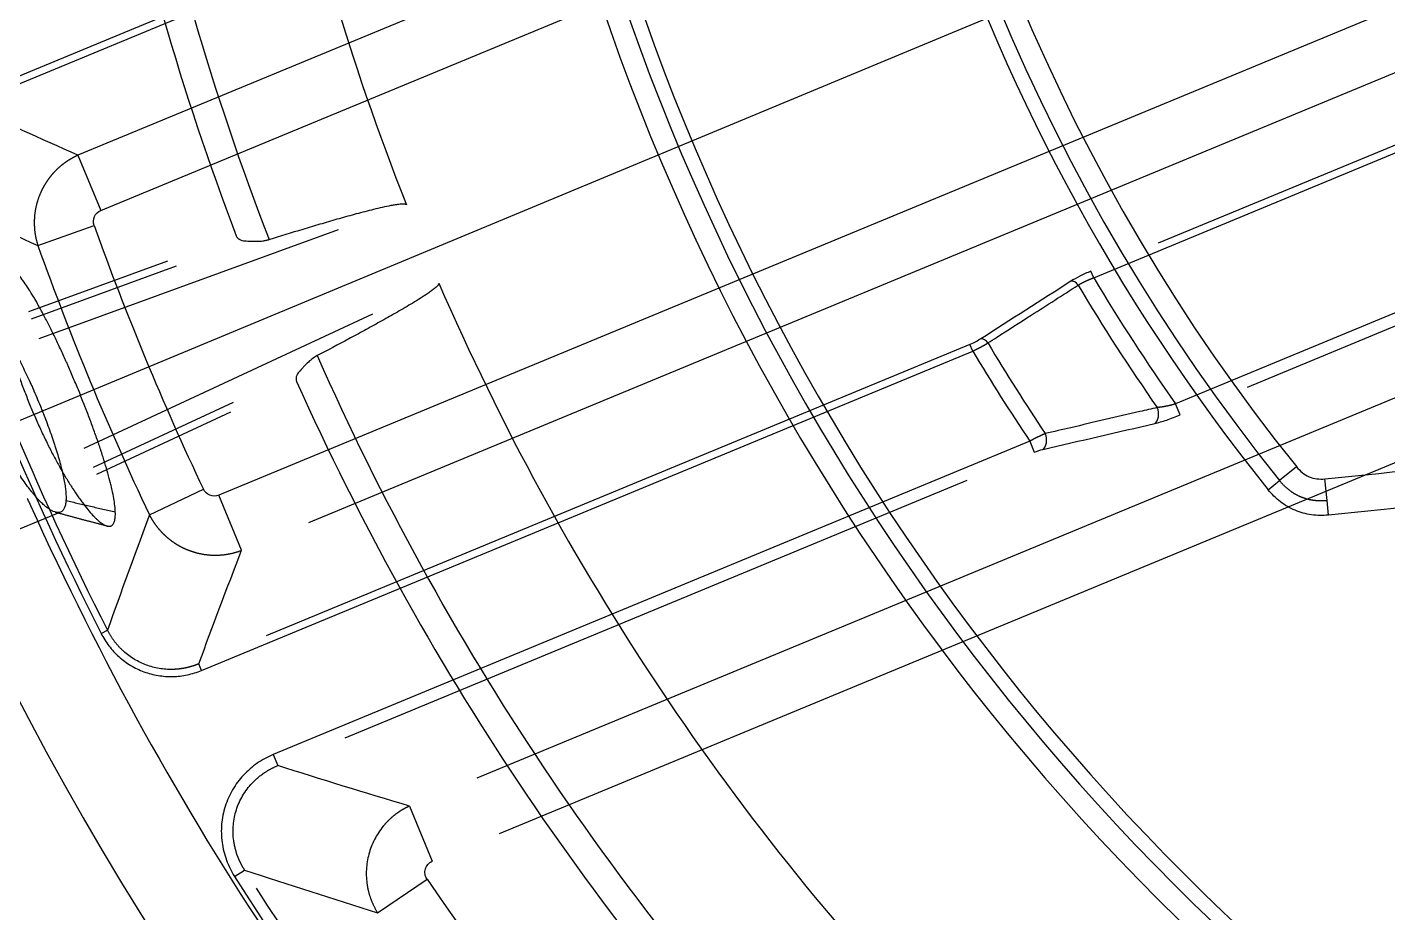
# Model space of a CAD drawing. Header units: millimetres. Extents: x 18 to 755, y 19 to 576.
# Drawn here: x 48.5 to 104.6, y 183.4 to 219.9 of the extents above; entities that cross this region are included whole.
import ezdxf

# ---------------------------------------------------------------- set-up
doc = ezdxf.new("R2010")
doc.units = ezdxf.units.MM
doc.layers.add('1', color=7, linetype='Continuous', true_color=0xffffff)

msp = doc.modelspace()

# ---------------------------------------------------------------- linework, layer by layer
at = {"layer": '1', "color": 7, "lineweight": -3}
for p, q in [((307.748, 311.649), (17.822, 191.071)), ((107.627, 238.258), (50.59, 214.634)), ((51.532, 212.359), (111.341, 237.131)), ((77.701, 230.13), (45.921, 216.967)), ((46.034, 216.694), (75.042, 228.709)), ((116.199, 225.402), (56.391, 200.629)), ((60.104, 199.503), (114.37, 221.979)), ((92.446, 209.585), (113.532, 218.319)), ((113.419, 218.592), (95.105, 211.006)), ((50.59, 214.634), (51.532, 212.359)), ((48.938, 210.91), (51.257, 211.738)), ((61.306, 211.563), (48.979, 207.066)), ((113.954, 211.897), (95.823, 204.387)), ((48.568, 208.197), (54.294, 210.287)), ((98.784, 205.08), (111.37, 210.294)), ((48.675, 207.897), (54.648, 210.076)), ((92.446, 209.585), (92.333, 209.858)), ((50.844, 202.563), (62.741, 208.1)), ((110.661, 207.038), (67.021, 188.961)), ((55.681, 193.403), (87.461, 206.566)), ((87.348, 206.839), (58.34, 194.824)), ((87.461, 206.566), (87.348, 206.839)), ((67.963, 186.686), (114.375, 205.912)), ((56.981, 204.443), (51.217, 201.761)), ((96.012, 203.932), (95.823, 204.387)), ((56.879, 204.044), (51.353, 201.472)), ((89.81, 202.85), (58.637, 189.937)), ((89.81, 202.85), (89.998, 202.395)), ((100.811, 201.788), (100.11, 201.224)), ((102.063, 200.402), (101.975, 201.298)), ((53.532, 199.819), (55.757, 200.873)), ((61.597, 190.631), (87.226, 201.247)), ((99.642, 200.848), (100.11, 201.224)), ((48.633, 200.206), (48.633, 200.206)), ((57.333, 198.355), (56.391, 200.629)), ((102.121, 199.805), (102.063, 200.402)), ((49.875, 199.929), (40.171, 195.909)), ((51.541, 194.931), (51.805, 195.065)), ((55.681, 193.403), (55.568, 193.676)), ((58.637, 189.937), (58.825, 189.483)), ((64.249, 187.813), (65.191, 185.538)), ((57.04, 184.915), (57.457, 185.177)), ((62.939, 183.417), (64.973, 184.805))]:
    msp.add_line(p, q, dxfattribs=at)
for radius, start, end in [(136.863, 90, 270), (129, 90, 270), (95.586, 90, 270), (94.686, 90, 270), (94.086, 90, 270), (80.914, 52.3649, 218.78955), (80.314, 90, 218.78955), (79.414, 90, 218.78955), (106, 180.94369, 201.55631), (111.791, 181.32797, 201.17203), (113, 181.64807, 200.85193), (124.752, 198.01317, 206.98497), (124.456, 198.01317, 206.98497), (118.347, 199.65116, 205.34698), (120.809, 199.65116, 205.34698), (106, 203.44369, 224.05631), (82.543, 210.79367, 214.96114), (81.836, 210.84, 215.18087), (111.791, 203.82797, 223.67203), (87.664, 210.86388, 213.73711), (86.957, 210.89589, 213.80049), (113, 204.14807, 223.35193), (125.094, 204.22625, 223.27375), (139, 204.29924, 223.20076), (124.92, 212.23044, 237.76956), (118.347, 214.32387, 235.67613), (124.427, 212.63507, 237.76956)]:
    msp.add_arc((162.711, 251.538), radius, start, end, dxfattribs=at)
for centre, major_axis, ratio, start_param, end_param in [((91.623, 209.171), (-0.162, 0.253), 0.706921, 4.689487, 6.035138), ((87.904, 206.789), (-0.162, 0.253), 0.706939, 4.69064, 6.035132), ((94.774, 204.036), (-0.113, 0.487), 0.680219, 3.380764, 4.979025), ((90.157, 202.966), (-0.113, 0.487), 0.68293, 3.381607, 4.966061)]:
    msp.add_ellipse(centre, major_axis=major_axis, ratio=ratio, start_param=start_param, end_param=end_param, dxfattribs=at)
for points, degree in [([(50.59, 214.634), (49.057, 215.314), (47.538, 216.001), (46.034, 216.694)], 3), ([(44.355, 213.051), (45.868, 212.332), (47.395, 211.618), (48.938, 210.91)], 3), ([(91.51, 209.444), (90.27, 208.65), (89.031, 207.856), (87.791, 207.062)], 3), ([(87.791, 207.062), (87.681, 206.991), (87.519, 206.91), (87.348, 206.839)], 3), ([(90.346, 202.512), (91.882, 202.867), (93.421, 203.223), (94.962, 203.581)], 3), ([(89.998, 202.395), (90.124, 202.447), (90.249, 202.489), (90.346, 202.512)], 3), ([(50.094, 200.405), (52.128, 199.933)], 1), ([(49.656, 199.927), (50.737, 199.639), (51.826, 199.347)], 2), ([(53.532, 199.819), (52.941, 198.228), (52.366, 196.643), (51.805, 195.065)], 3), ([(55.568, 193.676), (56.142, 195.23), (56.729, 196.789), (57.333, 198.355)], 3), ([(64.249, 187.813), (62.417, 188.358), (60.61, 188.915), (58.825, 189.483)], 3), ([(57.457, 185.177), (59.26, 184.581), (61.087, 183.993), (62.939, 183.417)], 3)]:
    msp.add_open_spline(points, degree=degree, dxfattribs=at)
for points, knots in [([(50.59, 214.634), (50.582, 214.63), (50.565, 214.622), (50.54, 214.611), (50.515, 214.599), (50.491, 214.587), (50.466, 214.575), (50.441, 214.563), (50.417, 214.55), (50.393, 214.537), (50.368, 214.524), (50.344, 214.511), (50.32, 214.498), (50.297, 214.484), (50.273, 214.47), (50.249, 214.456), (50.226, 214.441), (50.203, 214.427), (50.179, 214.412), (50.156, 214.397), (50.133, 214.382), (50.111, 214.366), (50.088, 214.351), (50.066, 214.335), (50.044, 214.319), (50.021, 214.303), (50, 214.287), (49.978, 214.27), (49.956, 214.253), (49.935, 214.236), (49.913, 214.219), (49.892, 214.202), (49.872, 214.185), (49.851, 214.167), (49.83, 214.149), (49.81, 214.131), (49.79, 214.113), (49.77, 214.095), (49.75, 214.077), (49.731, 214.058), (49.711, 214.04), (49.692, 214.021), (49.673, 214.002), (49.654, 213.983), (49.636, 213.964), (49.617, 213.944), (49.599, 213.925), (49.581, 213.905), (49.563, 213.886), (49.546, 213.866), (49.529, 213.846), (49.511, 213.826), (49.495, 213.806), (49.478, 213.786), (49.461, 213.765), (49.445, 213.745), (49.429, 213.724), (49.413, 213.704), (49.398, 213.683), (49.382, 213.663), (49.367, 213.642), (49.352, 213.621), (49.337, 213.6), (49.323, 213.579), (49.309, 213.558), (49.295, 213.537), (49.281, 213.516), (49.267, 213.495), (49.254, 213.474), (49.24, 213.452), (49.227, 213.431), (49.215, 213.41), (49.202, 213.388), (49.19, 213.367), (49.178, 213.346), (49.166, 213.324), (49.154, 213.303), (49.143, 213.281), (49.131, 213.26), (49.12, 213.238), (49.109, 213.217), (49.099, 213.195), (49.088, 213.174), (49.078, 213.153), (49.068, 213.131), (49.058, 213.11), (49.046, 213.082), (49.031, 213.048), (49.014, 213.008), (48.998, 212.967), (48.982, 212.926), (48.967, 212.884), (48.952, 212.841), (48.937, 212.798), (48.924, 212.755), (48.91, 212.711), (48.898, 212.667), (48.886, 212.622), (48.874, 212.576), (48.863, 212.531), (48.853, 212.484), (48.844, 212.438), (48.835, 212.391), (48.827, 212.344), (48.819, 212.296), (48.813, 212.248), (48.807, 212.2), (48.802, 212.151), (48.797, 212.102), (48.794, 212.053), (48.791, 212.004), (48.789, 211.954), (48.787, 211.905), (48.787, 211.855), (48.787, 211.805), (48.788, 211.755), (48.791, 211.705), (48.793, 211.654), (48.797, 211.604), (48.802, 211.554), (48.807, 211.504), (48.813, 211.453), (48.821, 211.403), (48.829, 211.353), (48.837, 211.303), (48.847, 211.253), (48.858, 211.204), (48.869, 211.154), (48.881, 211.105), (48.894, 211.056), (48.908, 211.007), (48.923, 210.959), (48.933, 210.927), (48.938, 210.91)], [0, 0, 0, 0, 0.006177, 0.012356, 0.018538, 0.024721, 0.030906, 0.037092, 0.043279, 0.049466, 0.055654, 0.061841, 0.068027, 0.074213, 0.080397, 0.086579, 0.09276, 0.098938, 0.105113, 0.111285, 0.117453, 0.123618, 0.129778, 0.135934, 0.142085, 0.14823, 0.15437, 0.160504, 0.166631, 0.172752, 0.178866, 0.184972, 0.191071, 0.197161, 0.203243, 0.209316, 0.21538, 0.221435, 0.22748, 0.233514, 0.239538, 0.245552, 0.251554, 0.257545, 0.263524, 0.269491, 0.275445, 0.281387, 0.287316, 0.293231, 0.299133, 0.305021, 0.310895, 0.316754, 0.322598, 0.328427, 0.334241, 0.340039, 0.345822, 0.351588, 0.357337, 0.36307, 0.368786, 0.374484, 0.380165, 0.385829, 0.391474, 0.397101, 0.402709, 0.408299, 0.41387, 0.419421, 0.424953, 0.430466, 0.435959, 0.441431, 0.446884, 0.452316, 0.457727, 0.463118, 0.468487, 0.473835, 0.479162, 0.484467, 0.489751, 0.495012, 0.500252, 0.50994, 0.519703, 0.52954, 0.53945, 0.549431, 0.559483, 0.569603, 0.579791, 0.590046, 0.600365, 0.610748, 0.621193, 0.631699, 0.642263, 0.652885, 0.663562, 0.674294, 0.685077, 0.695911, 0.706793, 0.717721, 0.728695, 0.739711, 0.750768, 0.761863, 0.772996, 0.784163, 0.795362, 0.806592, 0.81785, 0.829134, 0.840441, 0.851771, 0.86312, 0.874486, 0.885867, 0.89726, 0.908664, 0.920077, 0.931495, 0.942916, 0.954339, 0.965762, 0.97718, 0.988594, 1, 1, 1, 1]), ([(58.466, 211.162), (58.933, 211.307), (59.401, 211.451), (60.103, 211.663), (60.338, 211.733), (60.807, 211.871), (61.042, 211.939), (61.512, 212.074), (61.748, 212.14), (62.22, 212.268), (62.457, 212.331), (62.813, 212.42), (62.932, 212.449), (63.17, 212.504), (63.289, 212.53), (63.469, 212.566), (63.529, 212.578), (63.65, 212.599), (63.71, 212.608), (63.801, 212.62), (63.832, 212.624), (63.893, 212.629), (63.923, 212.632), (63.969, 212.633), (63.984, 212.633), (64.015, 212.632), (64.03, 212.631), (64.053, 212.628), (64.06, 212.627), (64.075, 212.624), (64.083, 212.622), (64.094, 212.618), (64.097, 212.617), (64.104, 212.613), (64.107, 212.611), (64.113, 212.607), (64.116, 212.604), (64.121, 212.598), (64.123, 212.595), (64.125, 212.592)], [0, 0, 0, 0, 0.25, 0.25, 0.375, 0.375, 0.5, 0.5, 0.625, 0.625, 0.75, 0.75, 0.8125, 0.8125, 0.875, 0.875, 0.90625, 0.90625, 0.9375, 0.9375, 0.953125, 0.953125, 0.96875, 0.96875, 0.976563, 0.976563, 0.984375, 0.984375, 0.988281, 0.988281, 0.992188, 0.992188, 0.994141, 0.994141, 0.996094, 0.996094, 0.998047, 0.998047, 1, 1, 1, 1]), ([(51.257, 211.738), (51.215, 211.857), (51.219, 211.99), (51.32, 212.218), (51.416, 212.311), (51.532, 212.359)], [0, 0, 0, 0, 0.5, 0.5, 1, 1, 1, 1]), ([(57.112, 211.315), (57.119, 211.297), (57.128, 211.28), (57.143, 211.256), (57.149, 211.248), (57.16, 211.233), (57.173, 211.219), (57.187, 211.207), (57.201, 211.195), (57.208, 211.189), (57.23, 211.173), (57.246, 211.164), (57.278, 211.148), (57.294, 211.141), (57.327, 211.129), (57.345, 211.124), (57.396, 211.112), (57.431, 211.107), (57.466, 211.105)], [0, 0, 0, 0, 0.125, 0.125, 0.1875, 0.1875, 0.25, 0.3125, 0.3125, 0.375, 0.375, 0.5, 0.5, 0.625, 0.625, 0.75, 0.75, 1, 1, 1, 1]), ([(57.466, 211.105), (57.547, 211.099), (57.628, 211.095), (57.791, 211.088), (57.874, 211.087), (58.041, 211.09), (58.125, 211.096), (58.232, 211.11), (58.253, 211.113), (58.296, 211.12), (58.318, 211.124), (58.382, 211.138), (58.424, 211.149), (58.466, 211.162)], [0, 0, 0, 0, 0.25, 0.25, 0.5, 0.5, 0.75, 0.75, 0.8125, 0.8125, 0.875, 0.875, 1, 1, 1, 1]), ([(52.128, 199.933), (52.126, 200.012), (52.119, 200.099), (52.098, 200.286), (52.083, 200.386), (52.046, 200.6), (52.023, 200.714), (51.983, 200.896), (51.969, 200.958), (51.938, 201.086), (51.922, 201.152), (51.871, 201.352), (51.833, 201.49), (51.751, 201.776), (51.707, 201.925), (51.635, 202.155), (51.611, 202.233), (51.573, 202.351), (51.56, 202.391), (51.533, 202.472), (51.52, 202.512), (51.452, 202.717), (51.395, 202.883), (51.276, 203.219), (51.215, 203.39), (51.087, 203.736), (51.021, 203.911), (50.935, 204.133), (50.918, 204.178), (50.883, 204.268), (50.865, 204.313), (50.812, 204.447), (50.776, 204.537), (50.669, 204.805), (50.596, 204.983), (50.448, 205.338), (50.373, 205.515), (50.259, 205.779), (50.221, 205.867), (50.163, 205.999), (50.143, 206.043), (50.104, 206.13), (50.085, 206.174), (49.988, 206.39), (49.911, 206.559), (49.756, 206.891), (49.679, 207.053), (49.525, 207.37), (49.449, 207.525), (49.334, 207.752), (49.295, 207.826), (49.22, 207.971), (49.108, 208.184), (48.999, 208.383), (48.855, 208.637), (48.785, 208.758), (48.698, 208.901), (48.681, 208.929), (48.646, 208.985), (48.629, 209.012), (48.578, 209.093), (48.545, 209.145), (48.447, 209.295), (48.383, 209.387), (48.261, 209.556), (48.201, 209.632), (48.115, 209.736), (48.087, 209.768), (48.032, 209.829), (48.005, 209.858), (47.926, 209.937), (47.876, 209.981), (47.781, 210.051), (47.737, 210.078), (47.653, 210.115), (47.614, 210.125), (47.569, 210.127), (47.56, 210.127), (47.543, 210.125), (47.534, 210.124), (47.509, 210.119), (47.494, 210.113), (47.449, 210.089), (47.422, 210.065), (47.375, 210), (47.355, 209.959), (47.329, 209.885), (47.321, 209.858), (47.308, 209.8), (47.301, 209.769), (47.286, 209.67), (47.279, 209.596), (47.276, 209.514)], [0, 0, 0, 0, 0.03125, 0.03125, 0.0625, 0.0625, 0.09375, 0.09375, 0.109375, 0.109375, 0.125, 0.125, 0.15625, 0.15625, 0.1875, 0.1875, 0.203125, 0.203125, 0.210937, 0.210937, 0.21875, 0.21875, 0.25, 0.25, 0.28125, 0.28125, 0.3125, 0.3125, 0.320312, 0.320312, 0.328125, 0.328125, 0.34375, 0.34375, 0.375, 0.375, 0.40625, 0.40625, 0.421875, 0.421875, 0.429687, 0.429687, 0.4375, 0.4375, 0.46875, 0.46875, 0.5, 0.5, 0.53125, 0.53125, 0.546875, 0.546875, 0.5625, 0.59375, 0.59375, 0.625, 0.625, 0.632812, 0.632812, 0.640625, 0.640625, 0.65625, 0.65625, 0.6875, 0.6875, 0.71875, 0.71875, 0.734375, 0.734375, 0.75, 0.75, 0.78125, 0.78125, 0.8125, 0.8125, 0.84375, 0.84375, 0.851563, 0.851563, 0.859375, 0.859375, 0.875, 0.875, 0.90625, 0.90625, 0.9375, 0.9375, 0.953125, 0.953125, 0.96875, 0.96875, 1, 1, 1, 1]), ([(92.333, 209.858), (92.174, 209.792), (92.02, 209.722), (91.738, 209.58), (91.612, 209.51), (91.51, 209.444)], [0, 0, 0, 0, 0.5, 0.5, 1, 1, 1, 1]), ([(47.276, 209.514), (47.273, 209.432), (47.273, 209.342), (47.281, 209.15), (47.288, 209.047), (47.31, 208.827), (47.325, 208.71), (47.352, 208.524), (47.362, 208.46), (47.379, 208.362), (47.385, 208.329), (47.397, 208.262), (47.428, 208.093), (47.465, 207.917), (47.53, 207.624), (47.566, 207.473), (47.646, 207.162), (47.689, 207.001), (47.748, 206.794), (47.761, 206.752), (47.785, 206.668), (47.822, 206.543), (47.913, 206.246), (47.997, 205.987), (48.116, 205.638), (48.178, 205.461), (48.276, 205.193), (48.31, 205.103), (48.378, 204.922), (48.413, 204.832), (48.519, 204.563), (48.591, 204.384), (48.739, 204.029), (48.816, 203.853), (48.932, 203.59), (48.992, 203.459), (49.052, 203.328), (49.092, 203.241), (49.113, 203.198), (49.214, 202.983), (49.296, 202.816), (49.46, 202.488), (49.543, 202.329), (49.708, 202.017), (49.792, 201.866), (49.896, 201.681), (49.917, 201.644), (49.959, 201.572), (50.021, 201.464), (50.165, 201.222), (50.286, 201.029), (50.446, 200.783), (50.524, 200.666), (50.621, 200.527), (50.64, 200.5), (50.678, 200.446), (50.698, 200.42), (50.755, 200.342), (50.792, 200.292), (50.902, 200.147), (51.044, 199.97), (51.177, 199.822), (51.272, 199.723), (51.319, 199.676), (51.365, 199.633), (51.395, 199.606), (51.41, 199.593), (51.483, 199.529), (51.538, 199.487), (51.641, 199.418), (51.689, 199.392), (51.779, 199.356), (51.82, 199.346), (51.867, 199.344), (51.877, 199.344), (51.895, 199.345), (51.903, 199.347), (51.929, 199.352), (51.945, 199.357), (51.99, 199.379), (52.016, 199.403), (52.06, 199.465), (52.079, 199.504), (52.1, 199.575), (52.109, 199.613), (52.116, 199.657), (52.12, 199.686), (52.121, 199.702), (52.129, 199.782), (52.131, 199.853), (52.128, 199.933)], [0, 0, 0, 0, 0.03125, 0.03125, 0.0625, 0.0625, 0.09375, 0.09375, 0.109375, 0.109375, 0.117188, 0.117188, 0.125, 0.15625, 0.15625, 0.1875, 0.1875, 0.21875, 0.21875, 0.226563, 0.226563, 0.234375, 0.25, 0.28125, 0.28125, 0.3125, 0.3125, 0.328125, 0.328125, 0.34375, 0.34375, 0.375, 0.375, 0.40625, 0.40625, 0.421875, 0.429687, 0.429687, 0.4375, 0.4375, 0.46875, 0.46875, 0.5, 0.5, 0.53125, 0.53125, 0.539062, 0.539062, 0.546875, 0.5625, 0.59375, 0.59375, 0.625, 0.625, 0.632812, 0.632812, 0.640625, 0.640625, 0.65625, 0.65625, 0.6875, 0.71875, 0.71875, 0.734375, 0.742187, 0.742187, 0.75, 0.75, 0.78125, 0.78125, 0.8125, 0.8125, 0.84375, 0.84375, 0.851562, 0.851562, 0.859375, 0.859375, 0.875, 0.875, 0.90625, 0.90625, 0.9375, 0.9375, 0.953125, 0.960937, 0.960937, 0.96875, 0.96875, 1, 1, 1, 1]), ([(65.461, 209.366), (65.463, 209.362), (65.463, 209.358), (65.464, 209.351), (65.464, 209.347), (65.462, 209.339), (65.461, 209.335), (65.459, 209.328), (65.457, 209.324), (65.452, 209.314), (65.449, 209.307), (65.44, 209.294), (65.436, 209.288), (65.421, 209.27), (65.411, 209.259), (65.39, 209.236), (65.379, 209.225), (65.346, 209.194), (65.323, 209.174), (65.275, 209.135), (65.251, 209.116), (65.179, 209.06), (65.129, 209.024), (65.029, 208.954), (64.978, 208.919), (64.826, 208.818), (64.723, 208.752), (64.515, 208.622), (64.411, 208.559), (64.096, 208.37), (63.885, 208.247), (63.46, 208.004), (63.247, 207.884), (62.819, 207.647), (62.605, 207.529), (62.176, 207.295), (61.96, 207.178), (61.314, 206.831), (60.882, 206.602), (60.449, 206.375)], [0, 0, 0, 0, 0.001953, 0.001953, 0.003906, 0.003906, 0.005859, 0.005859, 0.007813, 0.007813, 0.011719, 0.011719, 0.015625, 0.015625, 0.023438, 0.023438, 0.03125, 0.03125, 0.046875, 0.046875, 0.0625, 0.0625, 0.09375, 0.09375, 0.125, 0.125, 0.1875, 0.1875, 0.25, 0.25, 0.375, 0.375, 0.5, 0.5, 0.625, 0.625, 0.75, 0.75, 1, 1, 1, 1]), ([(88.086, 206.898), (88.206, 206.974), (88.325, 207.05), (88.92, 207.432), (89.397, 207.737), (90.517, 208.455), (91.161, 208.867), (91.805, 209.28)], [0, 0, 0, 0, 0.096089, 0.096089, 0.480447, 0.480447, 1, 1, 1, 1]), ([(91.805, 209.28), (91.808, 209.282), (91.814, 209.285), (91.822, 209.291), (91.831, 209.297), (91.84, 209.302), (91.85, 209.308), (91.859, 209.314), (91.869, 209.319), (91.878, 209.325), (91.888, 209.331), (91.898, 209.337), (91.908, 209.342), (91.919, 209.348), (91.929, 209.354), (91.94, 209.36), (91.951, 209.366), (91.961, 209.372), (91.972, 209.377), (91.984, 209.383), (91.995, 209.389), (92.007, 209.395), (92.018, 209.401), (92.03, 209.407), (92.042, 209.413), (92.054, 209.419), (92.066, 209.425), (92.078, 209.43), (92.09, 209.436), (92.103, 209.442), (92.116, 209.448), (92.128, 209.454), (92.141, 209.46), (92.154, 209.466), (92.167, 209.472), (92.18, 209.478), (92.194, 209.484), (92.207, 209.489), (92.22, 209.495), (92.234, 209.501), (92.248, 209.507), (92.261, 209.513), (92.275, 209.518), (92.289, 209.524), (92.303, 209.53), (92.317, 209.535), (92.331, 209.541), (92.345, 209.547), (92.36, 209.552), (92.374, 209.558), (92.388, 209.563), (92.403, 209.569), (92.417, 209.574), (92.432, 209.58), (92.442, 209.583), (92.446, 209.585)], [0, 0, 0, 0, 0.018155, 0.036332, 0.05453, 0.072751, 0.090995, 0.109262, 0.127552, 0.145866, 0.164204, 0.182567, 0.200954, 0.219367, 0.237805, 0.256269, 0.27476, 0.293276, 0.31182, 0.330391, 0.348989, 0.367616, 0.38627, 0.404953, 0.423666, 0.442407, 0.461177, 0.479978, 0.498809, 0.51767, 0.536562, 0.555485, 0.57444, 0.593426, 0.612445, 0.631496, 0.650579, 0.669695, 0.688845, 0.708028, 0.727245, 0.746496, 0.765782, 0.785102, 0.804458, 0.823848, 0.843275, 0.862737, 0.882235, 0.90177, 0.921342, 0.94095, 0.960596, 0.980279, 1, 1, 1, 1]), ([(46.431, 208.244), (46.458, 208.255), (46.487, 208.261), (46.547, 208.263), (46.579, 208.259), (46.646, 208.241), (46.681, 208.227), (46.754, 208.189), (46.792, 208.164), (46.842, 208.128), (46.852, 208.12), (46.872, 208.104), (46.883, 208.096), (46.913, 208.07), (46.934, 208.052), (46.997, 207.993), (47.04, 207.949), (47.129, 207.852), (47.174, 207.799), (47.267, 207.684), (47.314, 207.621), (47.375, 207.537), (47.388, 207.52), (47.412, 207.485), (47.449, 207.432), (47.487, 207.377), (47.562, 207.264), (47.612, 207.185), (47.715, 207.019), (47.766, 206.933), (47.871, 206.752), (47.924, 206.658), (47.991, 206.536), (48.004, 206.512), (48.031, 206.462), (48.045, 206.437), (48.085, 206.361), (48.112, 206.311), (48.192, 206.156), (48.245, 206.051), (48.352, 205.836), (48.405, 205.727), (48.512, 205.503), (48.565, 205.389), (48.631, 205.243), (48.645, 205.214), (48.671, 205.156), (48.711, 205.068), (48.75, 204.98), (48.827, 204.803), (48.878, 204.685), (48.978, 204.447), (49.027, 204.328), (49.099, 204.148), (49.123, 204.088), (49.159, 203.998), (49.171, 203.968), (49.195, 203.907), (49.206, 203.877), (49.265, 203.726), (49.31, 203.607), (49.397, 203.37), (49.439, 203.253), (49.521, 203.021), (49.56, 202.907), (49.616, 202.736), (49.634, 202.68), (49.67, 202.568), (49.688, 202.512), (49.739, 202.346), (49.771, 202.239), (49.831, 202.029), (49.859, 201.927), (49.91, 201.729), (49.934, 201.632), (49.966, 201.492), (49.976, 201.445), (49.991, 201.377), (49.995, 201.354), (50.004, 201.31), (50.026, 201.199), (50.044, 201.095), (50.067, 200.936), (50.077, 200.86), (50.09, 200.717), (50.095, 200.649), (50.097, 200.553), (50.098, 200.522), (50.097, 200.462), (50.096, 200.433), (50.094, 200.405)], [0, 0, 0, 0, 0.03125, 0.03125, 0.0625, 0.0625, 0.09375, 0.09375, 0.125, 0.125, 0.132812, 0.132812, 0.140625, 0.140625, 0.15625, 0.15625, 0.1875, 0.1875, 0.21875, 0.21875, 0.25, 0.25, 0.257813, 0.257813, 0.265625, 0.28125, 0.28125, 0.3125, 0.3125, 0.34375, 0.34375, 0.375, 0.375, 0.382812, 0.382812, 0.390625, 0.390625, 0.40625, 0.40625, 0.4375, 0.4375, 0.46875, 0.46875, 0.5, 0.5, 0.507812, 0.507812, 0.515625, 0.53125, 0.53125, 0.5625, 0.5625, 0.59375, 0.59375, 0.609375, 0.609375, 0.617187, 0.617187, 0.625, 0.625, 0.65625, 0.65625, 0.6875, 0.6875, 0.71875, 0.71875, 0.734375, 0.734375, 0.75, 0.75, 0.78125, 0.78125, 0.8125, 0.8125, 0.84375, 0.84375, 0.859375, 0.859375, 0.867188, 0.867188, 0.875, 0.90625, 0.90625, 0.9375, 0.9375, 0.96875, 0.96875, 0.984375, 0.984375, 1, 1, 1, 1]), ([(49.875, 199.929), (49.847, 199.917), (49.818, 199.911), (49.755, 199.908), (49.721, 199.911), (49.649, 199.927), (49.611, 199.94), (49.531, 199.975), (49.489, 199.998), (49.434, 200.032), (49.422, 200.039), (49.4, 200.054), (49.366, 200.078), (49.331, 200.103), (49.26, 200.158), (49.211, 200.199), (49.111, 200.29), (49.008, 200.39), (48.899, 200.509), (48.816, 200.604), (48.788, 200.637), (48.731, 200.705), (48.703, 200.74), (48.617, 200.848), (48.559, 200.923), (48.443, 201.081), (48.384, 201.164), (48.266, 201.337), (48.207, 201.428), (48.132, 201.546), (48.117, 201.569), (48.087, 201.618), (48.072, 201.642), (48.027, 201.715), (47.997, 201.765), (47.907, 201.915), (47.848, 202.018), (47.731, 202.228), (47.673, 202.335), (47.558, 202.556), (47.502, 202.668), (47.417, 202.841), (47.389, 202.899), (47.334, 203.016), (47.307, 203.075), (47.226, 203.251), (47.174, 203.37), (47.072, 203.608), (47.023, 203.728), (46.927, 203.969), (46.881, 204.09), (46.825, 204.243), (46.814, 204.274), (46.792, 204.334), (46.781, 204.365), (46.749, 204.456), (46.728, 204.516), (46.667, 204.696), (46.629, 204.815), (46.556, 205.051), (46.521, 205.168), (46.473, 205.342), (46.457, 205.4), (46.427, 205.514), (46.412, 205.572), (46.37, 205.741), (46.345, 205.851), (46.298, 206.066), (46.278, 206.17), (46.24, 206.374), (46.224, 206.474), (46.203, 206.619), (46.197, 206.666), (46.188, 206.737), (46.185, 206.76), (46.18, 206.806), (46.167, 206.92), (46.158, 207.027), (46.149, 207.192), (46.146, 207.27), (46.146, 207.419), (46.148, 207.489), (46.154, 207.589), (46.157, 207.621), (46.163, 207.684), (46.167, 207.714), (46.171, 207.743)], [0, 0, 0, 0, 0.03125, 0.03125, 0.0625, 0.0625, 0.09375, 0.09375, 0.125, 0.125, 0.132813, 0.132813, 0.140625, 0.15625, 0.15625, 0.1875, 0.1875, 0.21875, 0.25, 0.25, 0.265625, 0.265625, 0.28125, 0.28125, 0.3125, 0.3125, 0.34375, 0.34375, 0.375, 0.375, 0.382813, 0.382813, 0.390625, 0.390625, 0.40625, 0.40625, 0.4375, 0.4375, 0.46875, 0.46875, 0.5, 0.5, 0.515625, 0.515625, 0.53125, 0.53125, 0.5625, 0.5625, 0.59375, 0.59375, 0.625, 0.625, 0.632813, 0.632813, 0.640625, 0.640625, 0.65625, 0.65625, 0.6875, 0.6875, 0.71875, 0.71875, 0.734375, 0.734375, 0.75, 0.75, 0.78125, 0.78125, 0.8125, 0.8125, 0.84375, 0.84375, 0.859375, 0.859375, 0.867187, 0.867187, 0.875, 0.90625, 0.90625, 0.9375, 0.9375, 0.96875, 0.96875, 0.984375, 0.984375, 1, 1, 1, 1]), ([(87.461, 206.566), (87.466, 206.568), (87.475, 206.572), (87.489, 206.579), (87.503, 206.586), (87.517, 206.592), (87.531, 206.599), (87.545, 206.605), (87.558, 206.612), (87.572, 206.619), (87.586, 206.625), (87.599, 206.632), (87.613, 206.639), (87.626, 206.645), (87.64, 206.652), (87.653, 206.659), (87.666, 206.665), (87.679, 206.672), (87.692, 206.678), (87.705, 206.685), (87.718, 206.692), (87.731, 206.698), (87.744, 206.705), (87.756, 206.711), (87.769, 206.718), (87.781, 206.724), (87.793, 206.731), (87.806, 206.737), (87.818, 206.744), (87.83, 206.75), (87.841, 206.756), (87.853, 206.763), (87.865, 206.769), (87.876, 206.775), (87.888, 206.781), (87.899, 206.788), (87.91, 206.794), (87.921, 206.8), (87.932, 206.806), (87.943, 206.812), (87.953, 206.818), (87.964, 206.824), (87.974, 206.83), (87.984, 206.836), (87.994, 206.842), (88.004, 206.848), (88.014, 206.853), (88.023, 206.859), (88.033, 206.865), (88.042, 206.87), (88.051, 206.876), (88.06, 206.881), (88.069, 206.887), (88.078, 206.892), (88.084, 206.896), (88.086, 206.898)], [0, 0, 0, 0, 0.019752, 0.039468, 0.059149, 0.078794, 0.098404, 0.117979, 0.137519, 0.157024, 0.176494, 0.195929, 0.21533, 0.234696, 0.254027, 0.273324, 0.292586, 0.311814, 0.331008, 0.350168, 0.369294, 0.388386, 0.407444, 0.426468, 0.445459, 0.464416, 0.48334, 0.50223, 0.521087, 0.539911, 0.558701, 0.577459, 0.596184, 0.614876, 0.633535, 0.652162, 0.670756, 0.689317, 0.707847, 0.726344, 0.744809, 0.763242, 0.781643, 0.800012, 0.818349, 0.836655, 0.854929, 0.873172, 0.891384, 0.909564, 0.927713, 0.945831, 0.963918, 0.981974, 1, 1, 1, 1]), ([(60.449, 206.375), (60.371, 206.334), (60.299, 206.287), (60.164, 206.184), (60.101, 206.128), (60.01, 206.041), (59.98, 206.012), (59.921, 205.952), (59.893, 205.921), (59.809, 205.83), (59.754, 205.769), (59.701, 205.709)], [0, 0, 0, 0, 0.25, 0.25, 0.5, 0.5, 0.625, 0.625, 0.75, 0.75, 1, 1, 1, 1]), ([(101.975, 201.298), (107.886, 201.873), (113.776, 202.649), (124.488, 204.493), (129.328, 205.491), (134.116, 206.685)], [0, 0, 0, 0, 0.54601, 0.54601, 1, 1, 1, 1]), ([(59.701, 205.709), (59.678, 205.682), (59.657, 205.654), (59.629, 205.61), (59.621, 205.594), (59.606, 205.562), (59.599, 205.546), (59.587, 205.512), (59.583, 205.494), (59.578, 205.467), (59.577, 205.458), (59.576, 205.439), (59.575, 205.43), (59.576, 205.402), (59.578, 205.383), (59.583, 205.355), (59.586, 205.346), (59.592, 205.328), (59.595, 205.319), (59.599, 205.31)], [0, 0, 0, 0, 0.25, 0.25, 0.375, 0.375, 0.5, 0.5, 0.625, 0.625, 0.6875, 0.6875, 0.75, 0.75, 0.875, 0.875, 0.9375, 0.9375, 1, 1, 1, 1]), ([(133.366, 204.955), (128.719, 203.828), (124.028, 202.88), (113.613, 201.114), (107.876, 200.365), (102.121, 199.805)], [0, 0, 0, 0, 0.452664, 0.452664, 1, 1, 1, 1]), ([(95.064, 204.239), (94.826, 204.183), (94.588, 204.128), (93.399, 203.85), (92.449, 203.628), (91.151, 203.326), (90.801, 203.244), (90.451, 203.163)], [0, 0, 0, 0, 0.154458, 0.154458, 0.772291, 0.772291, 1, 1, 1, 1]), ([(95.823, 204.387), (95.818, 204.386), (95.808, 204.382), (95.791, 204.378), (95.775, 204.373), (95.759, 204.368), (95.742, 204.364), (95.725, 204.359), (95.707, 204.354), (95.69, 204.35), (95.672, 204.345), (95.654, 204.34), (95.635, 204.336), (95.617, 204.331), (95.598, 204.327), (95.579, 204.322), (95.56, 204.318), (95.541, 204.313), (95.521, 204.309), (95.502, 204.305), (95.482, 204.3), (95.462, 204.296), (95.442, 204.292), (95.418, 204.288), (95.392, 204.283), (95.363, 204.277), (95.334, 204.272), (95.305, 204.267), (95.277, 204.263), (95.248, 204.258), (95.221, 204.255), (95.193, 204.251), (95.167, 204.248), (95.14, 204.245), (95.114, 204.242), (95.089, 204.24), (95.072, 204.239), (95.064, 204.239)], [0, 0, 0, 0, 0.019473, 0.039254, 0.059344, 0.079744, 0.100453, 0.121472, 0.142801, 0.16444, 0.186391, 0.208651, 0.231224, 0.254107, 0.277302, 0.300809, 0.324627, 0.348758, 0.373202, 0.397957, 0.423026, 0.448408, 0.474102, 0.50011, 0.538421, 0.576756, 0.615114, 0.653496, 0.691902, 0.730331, 0.768783, 0.80726, 0.84576, 0.884284, 0.922832, 0.961404, 1, 1, 1, 1]), ([(94.962, 203.581), (95.109, 203.615), (95.275, 203.663), (95.634, 203.783), (95.822, 203.854), (96.012, 203.932)], [0, 0, 0, 0, 0.5, 0.5, 1, 1, 1, 1]), ([(90.451, 203.163), (90.448, 203.162), (90.441, 203.159), (90.43, 203.154), (90.419, 203.149), (90.408, 203.144), (90.397, 203.139), (90.386, 203.135), (90.375, 203.13), (90.364, 203.125), (90.353, 203.12), (90.342, 203.115), (90.331, 203.109), (90.32, 203.104), (90.308, 203.099), (90.297, 203.094), (90.286, 203.089), (90.275, 203.084), (90.264, 203.078), (90.253, 203.073), (90.242, 203.068), (90.231, 203.063), (90.22, 203.058), (90.209, 203.052), (90.198, 203.047), (90.188, 203.042), (90.177, 203.037), (90.166, 203.031), (90.155, 203.026), (90.145, 203.021), (90.134, 203.016), (90.124, 203.011), (90.114, 203.006), (90.103, 203.001), (90.093, 202.996), (90.083, 202.99), (90.073, 202.985), (90.063, 202.98), (90.053, 202.976), (90.043, 202.971), (90.033, 202.966), (90.024, 202.961), (90.014, 202.956), (90.005, 202.951), (89.995, 202.947), (89.986, 202.942), (89.977, 202.937), (89.968, 202.933), (89.959, 202.928), (89.95, 202.923), (89.941, 202.919), (89.933, 202.915), (89.924, 202.91), (89.916, 202.906), (89.907, 202.902), (89.899, 202.897), (89.891, 202.893), (89.883, 202.889), (89.875, 202.885), (89.867, 202.881), (89.86, 202.877), (89.852, 202.873), (89.845, 202.869), (89.838, 202.865), (89.831, 202.861), (89.824, 202.858), (89.817, 202.854), (89.812, 202.852), (89.81, 202.85)], [0, 0, 0, 0, 0.020582, 0.040997, 0.061245, 0.081326, 0.10124, 0.120987, 0.140566, 0.159978, 0.179224, 0.198302, 0.217213, 0.235957, 0.254534, 0.272943, 0.291186, 0.309261, 0.32717, 0.344911, 0.362485, 0.379892, 0.397132, 0.414205, 0.431111, 0.447849, 0.464421, 0.480825, 0.497062, 0.513133, 0.529036, 0.544772, 0.56034, 0.575742, 0.590977, 0.606044, 0.620945, 0.635678, 0.650245, 0.664644, 0.678876, 0.692941, 0.706839, 0.72057, 0.734134, 0.74753, 0.76076, 0.773823, 0.786718, 0.799447, 0.812008, 0.824403, 0.83663, 0.84869, 0.860584, 0.87231, 0.883869, 0.895262, 0.906487, 0.917545, 0.928436, 0.939161, 0.949718, 0.960108, 0.970332, 0.980388, 0.990277, 1, 1, 1, 1]), ([(100.811, 201.788), (100.95, 201.615), (101.12, 201.472), (101.53, 201.298), (101.754, 201.276), (101.975, 201.298)], [0, 0, 0, 0, 0.5, 0.5, 1, 1, 1, 1]), ([(56.391, 200.629), (56.274, 200.581), (56.141, 200.579), (55.908, 200.669), (55.811, 200.76), (55.757, 200.873)], [0, 0, 0, 0, 0.5, 0.5, 1, 1, 1, 1]), ([(102.121, 199.805), (101.886, 199.782), (101.652, 199.785), (101.188, 199.849), (100.959, 199.911), (100.53, 200.092), (100.325, 200.213), (99.955, 200.499), (99.79, 200.664), (99.642, 200.848)], [0, 0, 0, 0, 0.25, 0.25, 0.5, 0.5, 0.75, 0.75, 1, 1, 1, 1]), ([(102.063, 200.402), (102.054, 200.401), (102.037, 200.399), (102.012, 200.397), (101.987, 200.396), (101.962, 200.394), (101.937, 200.393), (101.913, 200.392), (101.888, 200.391), (101.864, 200.39), (101.84, 200.39), (101.817, 200.39), (101.793, 200.39), (101.77, 200.39), (101.747, 200.391), (101.724, 200.391), (101.701, 200.392), (101.678, 200.394), (101.656, 200.395), (101.634, 200.397), (101.611, 200.398), (101.59, 200.4), (101.568, 200.403), (101.546, 200.405), (101.525, 200.408), (101.504, 200.41), (101.483, 200.413), (101.462, 200.417), (101.442, 200.42), (101.421, 200.424), (101.401, 200.427), (101.381, 200.431), (101.361, 200.435), (101.341, 200.439), (101.322, 200.444), (101.303, 200.448), (101.284, 200.453), (101.265, 200.458), (101.246, 200.462), (101.228, 200.468), (101.21, 200.473), (101.191, 200.478), (101.174, 200.483), (101.156, 200.489), (101.138, 200.494), (101.121, 200.5), (101.104, 200.506), (101.087, 200.512), (101.071, 200.518), (101.054, 200.524), (101.038, 200.53), (101.022, 200.537), (101.006, 200.543), (100.99, 200.549), (100.969, 200.558), (100.943, 200.569), (100.911, 200.584), (100.879, 200.599), (100.847, 200.615), (100.814, 200.632), (100.781, 200.65), (100.748, 200.668), (100.714, 200.688), (100.681, 200.709), (100.647, 200.73), (100.613, 200.753), (100.579, 200.776), (100.545, 200.801), (100.511, 200.827), (100.477, 200.853), (100.443, 200.881), (100.41, 200.91), (100.376, 200.94), (100.342, 200.971), (100.309, 201.003), (100.275, 201.037), (100.242, 201.072), (100.208, 201.108), (100.175, 201.145), (100.142, 201.184), (100.121, 201.21), (100.11, 201.224)], [0, 0, 0, 0, 0.011575, 0.023049, 0.034421, 0.045695, 0.056872, 0.067953, 0.078941, 0.089837, 0.100642, 0.111359, 0.121988, 0.132532, 0.142992, 0.15337, 0.163666, 0.173883, 0.184023, 0.194086, 0.204074, 0.213988, 0.22383, 0.233601, 0.243303, 0.252936, 0.262501, 0.271994, 0.281415, 0.290765, 0.300043, 0.30925, 0.318385, 0.327449, 0.336441, 0.345363, 0.354213, 0.362991, 0.371699, 0.380336, 0.388902, 0.397398, 0.405823, 0.414178, 0.422462, 0.430677, 0.438821, 0.446896, 0.454902, 0.462838, 0.470706, 0.478504, 0.486234, 0.493895, 0.501489, 0.516944, 0.53269, 0.548729, 0.56506, 0.581684, 0.598601, 0.615809, 0.633308, 0.651097, 0.669175, 0.687539, 0.706186, 0.725115, 0.744322, 0.763807, 0.783583, 0.80366, 0.824052, 0.844768, 0.865823, 0.887229, 0.908999, 0.931147, 0.953687, 0.976633, 1, 1, 1, 1]), ([(48.497, 200.495), (48.502, 200.485), (48.507, 200.476), (48.516, 200.455), (48.521, 200.444), (48.537, 200.411), (48.548, 200.387), (48.566, 200.351), (48.572, 200.338), (48.584, 200.313), (48.59, 200.299), (48.608, 200.26), (48.621, 200.233), (48.633, 200.206)], [0, 0, 0, 0, 0.125, 0.125, 0.25, 0.25, 0.5, 0.5, 0.625, 0.625, 0.75, 0.75, 1, 1, 1, 1]), ([(50.094, 200.405), (50.09, 200.339), (50.082, 200.28), (50.06, 200.175), (50.045, 200.129), (50.008, 200.049), (49.987, 200.016), (49.955, 199.982), (49.948, 199.976), (49.935, 199.964), (49.928, 199.959), (49.906, 199.944), (49.891, 199.935), (49.875, 199.929)], [0, 0, 0, 0, 0.25, 0.25, 0.5, 0.5, 0.75, 0.75, 0.8125, 0.8125, 0.875, 0.875, 1, 1, 1, 1]), ([(53.532, 199.819), (53.536, 199.811), (53.545, 199.795), (53.557, 199.771), (53.57, 199.746), (53.583, 199.722), (53.597, 199.698), (53.61, 199.674), (53.624, 199.651), (53.638, 199.627), (53.652, 199.604), (53.667, 199.58), (53.681, 199.557), (53.696, 199.534), (53.711, 199.511), (53.727, 199.488), (53.742, 199.465), (53.758, 199.443), (53.774, 199.42), (53.79, 199.398), (53.806, 199.376), (53.823, 199.354), (53.839, 199.332), (53.856, 199.311), (53.873, 199.289), (53.891, 199.268), (53.908, 199.247), (53.926, 199.226), (53.943, 199.205), (53.961, 199.185), (53.98, 199.164), (53.998, 199.144), (54.016, 199.124), (54.035, 199.104), (54.054, 199.085), (54.073, 199.065), (54.092, 199.046), (54.111, 199.027), (54.13, 199.008), (54.15, 198.99), (54.169, 198.971), (54.189, 198.953), (54.209, 198.935), (54.229, 198.917), (54.249, 198.9), (54.269, 198.882), (54.289, 198.865), (54.31, 198.848), (54.33, 198.831), (54.351, 198.815), (54.372, 198.798), (54.392, 198.782), (54.413, 198.766), (54.434, 198.751), (54.455, 198.735), (54.477, 198.72), (54.498, 198.705), (54.519, 198.69), (54.541, 198.676), (54.562, 198.661), (54.583, 198.647), (54.605, 198.633), (54.627, 198.62), (54.648, 198.606), (54.67, 198.593), (54.692, 198.58), (54.714, 198.567), (54.735, 198.555), (54.757, 198.542), (54.779, 198.53), (54.801, 198.518), (54.823, 198.507), (54.845, 198.495), (54.867, 198.484), (54.889, 198.473), (54.911, 198.462), (54.933, 198.451), (54.955, 198.441), (54.977, 198.431), (54.999, 198.421), (55.021, 198.411), (55.043, 198.401), (55.065, 198.392), (55.086, 198.383), (55.108, 198.374), (55.13, 198.365), (55.158, 198.354), (55.193, 198.341), (55.234, 198.327), (55.276, 198.312), (55.318, 198.298), (55.36, 198.285), (55.404, 198.272), (55.447, 198.26), (55.491, 198.248), (55.536, 198.237), (55.581, 198.227), (55.626, 198.217), (55.672, 198.208), (55.718, 198.199), (55.765, 198.191), (55.812, 198.184), (55.859, 198.178), (55.907, 198.172), (55.955, 198.167), (56.003, 198.163), (56.052, 198.159), (56.1, 198.156), (56.149, 198.154), (56.199, 198.153), (56.248, 198.153), (56.298, 198.153), (56.347, 198.155), (56.397, 198.157), (56.447, 198.159), (56.497, 198.163), (56.547, 198.168), (56.597, 198.173), (56.647, 198.179), (56.697, 198.186), (56.747, 198.194), (56.797, 198.203), (56.846, 198.213), (56.896, 198.223), (56.945, 198.234), (56.995, 198.247), (57.044, 198.26), (57.093, 198.273), (57.141, 198.288), (57.19, 198.303), (57.238, 198.32), (57.285, 198.337), (57.317, 198.349), (57.333, 198.355)], [0, 0, 0, 0, 0.006177, 0.012357, 0.018539, 0.024722, 0.030908, 0.037094, 0.043281, 0.049469, 0.055656, 0.061844, 0.068031, 0.074216, 0.080401, 0.086583, 0.092764, 0.098942, 0.105117, 0.11129, 0.117458, 0.123623, 0.129783, 0.135939, 0.14209, 0.148236, 0.154376, 0.16051, 0.166637, 0.172758, 0.178872, 0.184979, 0.191077, 0.197168, 0.20325, 0.209323, 0.215387, 0.221442, 0.227486, 0.233521, 0.239545, 0.245559, 0.251561, 0.257552, 0.263531, 0.269498, 0.275452, 0.281394, 0.287323, 0.293238, 0.29914, 0.305028, 0.310901, 0.31676, 0.322604, 0.328434, 0.334247, 0.340045, 0.345828, 0.351593, 0.357343, 0.363076, 0.368791, 0.37449, 0.38017, 0.385833, 0.391478, 0.397105, 0.402714, 0.408303, 0.413874, 0.419425, 0.424957, 0.430469, 0.435962, 0.441434, 0.446887, 0.452318, 0.457729, 0.46312, 0.468489, 0.473837, 0.479163, 0.484468, 0.489751, 0.495013, 0.500252, 0.509941, 0.519704, 0.529542, 0.539452, 0.549434, 0.559485, 0.569606, 0.579795, 0.59005, 0.60037, 0.610753, 0.621198, 0.631704, 0.642269, 0.652891, 0.663569, 0.6743, 0.685083, 0.695917, 0.706799, 0.717728, 0.728702, 0.739718, 0.750775, 0.76187, 0.773003, 0.784169, 0.795369, 0.806598, 0.817856, 0.82914, 0.840447, 0.851777, 0.863125, 0.874491, 0.885872, 0.897265, 0.908669, 0.92008, 0.931498, 0.942919, 0.954342, 0.965763, 0.977182, 0.988595, 1, 1, 1, 1]), ([(51.541, 194.931), (51.634, 194.749), (51.742, 194.578), (51.987, 194.259), (52.125, 194.109), (52.428, 193.838), (52.589, 193.718), (52.934, 193.51), (53.119, 193.421), (53.499, 193.281), (53.693, 193.229), (54.092, 193.163), (54.297, 193.148), (54.7, 193.157), (54.9, 193.18), (55.297, 193.264), (55.493, 193.325), (55.681, 193.403)], [0, 0, 0, 0, 0.125, 0.125, 0.25, 0.25, 0.375, 0.375, 0.5, 0.5, 0.625, 0.625, 0.75, 0.75, 0.875, 0.875, 1, 1, 1, 1]), ([(55.568, 193.676), (55.56, 193.672), (55.544, 193.666), (55.521, 193.656), (55.497, 193.647), (55.473, 193.638), (55.449, 193.629), (55.425, 193.62), (55.401, 193.612), (55.377, 193.604), (55.354, 193.596), (55.33, 193.588), (55.306, 193.58), (55.282, 193.573), (55.258, 193.566), (55.234, 193.559), (55.21, 193.552), (55.186, 193.546), (55.162, 193.539), (55.139, 193.533), (55.115, 193.527), (55.091, 193.522), (55.067, 193.516), (55.043, 193.511), (55.02, 193.506), (54.996, 193.501), (54.972, 193.497), (54.949, 193.492), (54.925, 193.488), (54.902, 193.484), (54.879, 193.48), (54.855, 193.477), (54.832, 193.473), (54.809, 193.47), (54.786, 193.467), (54.763, 193.464), (54.74, 193.462), (54.717, 193.459), (54.694, 193.457), (54.671, 193.455), (54.648, 193.453), (54.626, 193.452), (54.603, 193.45), (54.581, 193.449), (54.559, 193.448), (54.536, 193.447), (54.514, 193.446), (54.407, 193.443), (54.213, 193.447), (53.938, 193.48), (53.669, 193.538), (53.409, 193.621), (53.157, 193.727), (52.915, 193.858), (52.684, 194.012), (52.528, 194.14), (52.435, 194.225), (52.4, 194.258), (52.365, 194.293), (52.33, 194.328), (52.295, 194.364), (52.261, 194.401), (52.226, 194.44), (52.193, 194.479), (52.16, 194.519), (52.127, 194.56), (52.094, 194.601), (52.062, 194.644), (52.031, 194.688), (52, 194.732), (51.97, 194.777), (51.941, 194.823), (51.912, 194.87), (51.884, 194.918), (51.857, 194.966), (51.83, 195.015), (51.813, 195.048), (51.805, 195.065)], [0, 0, 0, 0, 0.005809, 0.011607, 0.017393, 0.023167, 0.028928, 0.034677, 0.040413, 0.046136, 0.051845, 0.05754, 0.06322, 0.068886, 0.074536, 0.080171, 0.085791, 0.091394, 0.096981, 0.102551, 0.108104, 0.11364, 0.119158, 0.124658, 0.130139, 0.135602, 0.141046, 0.146471, 0.151876, 0.157261, 0.162626, 0.167971, 0.173295, 0.178598, 0.183879, 0.189139, 0.194378, 0.199594, 0.204787, 0.209959, 0.215107, 0.220232, 0.225334, 0.230412, 0.235466, 0.240496, 0.245502, 0.250483, 0.313708, 0.376574, 0.438826, 0.500224, 0.561607, 0.623859, 0.686739, 0.749991, 0.760912, 0.77195, 0.783101, 0.794364, 0.805735, 0.817213, 0.828793, 0.840475, 0.852253, 0.864126, 0.87609, 0.888141, 0.900278, 0.912495, 0.924791, 0.93716, 0.949601, 0.962109, 0.974681, 0.987312, 1, 1, 1, 1]), ([(58.637, 189.937), (58.403, 189.841), (58.184, 189.721), (57.773, 189.438), (57.58, 189.271), (57.239, 188.906), (57.09, 188.706), (56.835, 188.272), (56.732, 188.041), (56.581, 187.566), (56.531, 187.317), (56.488, 186.817), (56.494, 186.568), (56.562, 186.07), (56.623, 185.824), (56.794, 185.356), (56.905, 185.129), (57.04, 184.915)], [0, 0, 0, 0, 0.125, 0.125, 0.25, 0.25, 0.375, 0.375, 0.5, 0.5, 0.625, 0.625, 0.75, 0.75, 0.875, 0.875, 1, 1, 1, 1]), ([(57.457, 185.177), (57.451, 185.186), (57.441, 185.202), (57.426, 185.227), (57.411, 185.251), (57.396, 185.276), (57.382, 185.301), (57.368, 185.325), (57.354, 185.35), (57.341, 185.375), (57.328, 185.399), (57.315, 185.424), (57.303, 185.448), (57.29, 185.472), (57.279, 185.496), (57.267, 185.521), (57.256, 185.545), (57.245, 185.569), (57.234, 185.592), (57.224, 185.616), (57.214, 185.64), (57.204, 185.663), (57.195, 185.686), (57.186, 185.71), (57.177, 185.733), (57.151, 185.8), (57.113, 185.912), (57.069, 186.07), (57.034, 186.226), (56.999, 186.438), (56.976, 186.708), (56.986, 187.034), (57.031, 187.352), (57.111, 187.659), (57.224, 187.956), (57.37, 188.241), (57.551, 188.513), (57.725, 188.72), (57.876, 188.872), (57.995, 188.98), (58.122, 189.083), (58.224, 189.156), (58.295, 189.204), (58.334, 189.229), (58.374, 189.254), (58.414, 189.278), (58.456, 189.303), (58.499, 189.327), (58.542, 189.35), (58.587, 189.374), (58.633, 189.397), (58.68, 189.419), (58.727, 189.441), (58.776, 189.462), (58.809, 189.476), (58.825, 189.483)], [0, 0, 0, 0, 0.00566, 0.011286, 0.016879, 0.022438, 0.027961, 0.033449, 0.0389, 0.044314, 0.049691, 0.055028, 0.060327, 0.065586, 0.070804, 0.075981, 0.081116, 0.08621, 0.09126, 0.096266, 0.101229, 0.106147, 0.111019, 0.115846, 0.120627, 0.12536, 0.157663, 0.18934, 0.220315, 0.250518, 0.314144, 0.377208, 0.439371, 0.500319, 0.561213, 0.623318, 0.686319, 0.749876, 0.780095, 0.811091, 0.842795, 0.875128, 0.88387, 0.89277, 0.901824, 0.911028, 0.920379, 0.929873, 0.939506, 0.949275, 0.959175, 0.969201, 0.979351, 0.989618, 1, 1, 1, 1]), ([(64.249, 187.813), (64.24, 187.809), (64.224, 187.801), (64.2, 187.79), (64.176, 187.779), (64.152, 187.767), (64.128, 187.755), (64.105, 187.743), (64.081, 187.731), (64.058, 187.718), (64.035, 187.706), (64.012, 187.693), (63.989, 187.68), (63.966, 187.667), (63.944, 187.653), (63.922, 187.64), (63.9, 187.626), (63.878, 187.613), (63.856, 187.599), (63.835, 187.585), (63.814, 187.571), (63.793, 187.556), (63.772, 187.542), (63.751, 187.527), (63.731, 187.513), (63.71, 187.498), (63.69, 187.483), (63.671, 187.468), (63.651, 187.453), (63.632, 187.438), (63.612, 187.423), (63.593, 187.408), (63.575, 187.392), (63.556, 187.377), (63.538, 187.361), (63.52, 187.346), (63.502, 187.33), (63.484, 187.314), (63.467, 187.299), (63.45, 187.283), (63.433, 187.267), (63.416, 187.251), (63.399, 187.235), (63.383, 187.219), (63.367, 187.203), (63.351, 187.188), (63.336, 187.172), (63.32, 187.156), (63.305, 187.14), (63.29, 187.124), (63.275, 187.108), (63.261, 187.092), (63.246, 187.076), (63.232, 187.06), (63.151, 186.966), (63.011, 186.787), (62.839, 186.507), (62.699, 186.214), (62.592, 185.911), (62.516, 185.599), (62.473, 185.277), (62.465, 184.949), (62.484, 184.716), (62.504, 184.579), (62.511, 184.536), (62.518, 184.492), (62.527, 184.448), (62.536, 184.403), (62.546, 184.358), (62.557, 184.312), (62.568, 184.266), (62.581, 184.22), (62.594, 184.173), (62.609, 184.126), (62.624, 184.079), (62.64, 184.032), (62.657, 183.984), (62.675, 183.937), (62.694, 183.889), (62.714, 183.841), (62.735, 183.794), (62.757, 183.746), (62.78, 183.698), (62.804, 183.651), (62.829, 183.604), (62.855, 183.557), (62.882, 183.51), (62.91, 183.463), (62.93, 183.433), (62.939, 183.417)], [0, 0, 0, 0, 0.005214, 0.010417, 0.015608, 0.020787, 0.025953, 0.031107, 0.036247, 0.041373, 0.046484, 0.051581, 0.056662, 0.061728, 0.066777, 0.071809, 0.076824, 0.081822, 0.086801, 0.091762, 0.096703, 0.101625, 0.106528, 0.11141, 0.116271, 0.121111, 0.125929, 0.130726, 0.1355, 0.140251, 0.144979, 0.149684, 0.154364, 0.15902, 0.163651, 0.168257, 0.172838, 0.177393, 0.181921, 0.186423, 0.190898, 0.195346, 0.199766, 0.204158, 0.208522, 0.212857, 0.217164, 0.221441, 0.225689, 0.229907, 0.234094, 0.238252, 0.242379, 0.246475, 0.250539, 0.313972, 0.377041, 0.439324, 0.500425, 0.561424, 0.623613, 0.686597, 0.749954, 0.758256, 0.766687, 0.775243, 0.783922, 0.792723, 0.801641, 0.810675, 0.819822, 0.829079, 0.838442, 0.84791, 0.857477, 0.867142, 0.876901, 0.88675, 0.896685, 0.906705, 0.916803, 0.926978, 0.937225, 0.94754, 0.957919, 0.968359, 0.978855, 0.989403, 1, 1, 1, 1]), ([(64.973, 184.805), (64.931, 184.866), (64.903, 184.935), (64.88, 185.079), (64.884, 185.154), (64.926, 185.294), (64.962, 185.359), (65.062, 185.467), (65.123, 185.51), (65.191, 185.538)], [0, 0, 0, 0, 0.25, 0.25, 0.5, 0.5, 0.75, 0.75, 1, 1, 1, 1])]:
    msp.add_open_spline(points, degree=3, knots=knots, dxfattribs=at)

doc.saveas('drawing.dxf')
